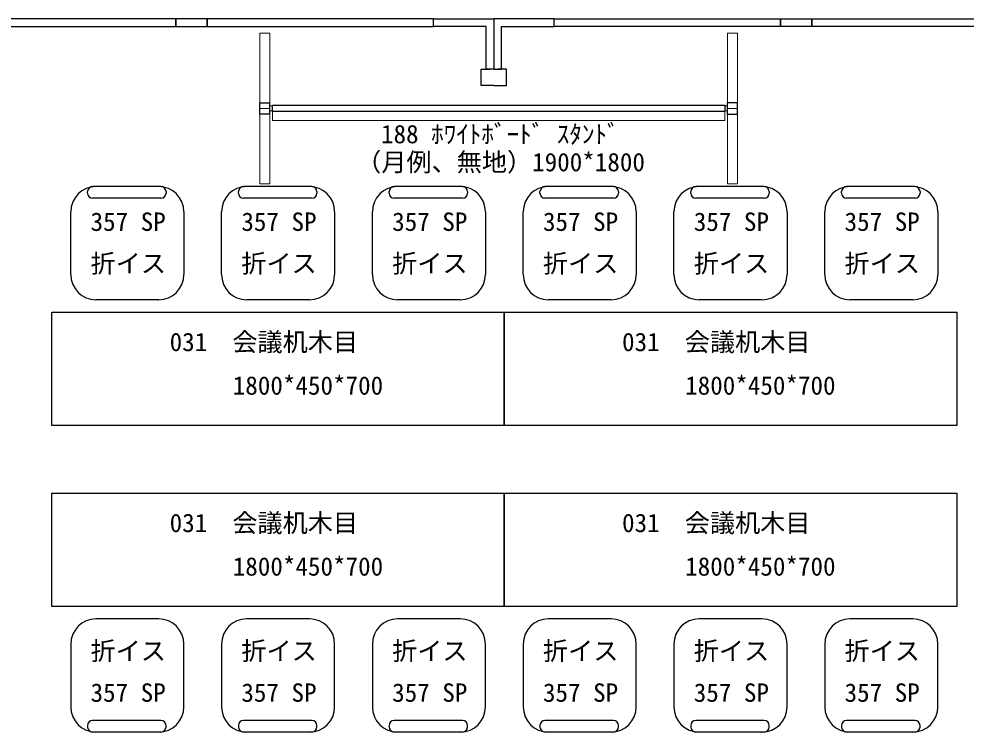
# Model space of a CAD drawing. Units: millimetres, scale not verified. Extents: x -9834 to 9831, y -7081 to 6901.
# Drawn here: x -6542 to -2774, y 525 to 3362 of the extents above; entities that cross this region are included whole.
import ezdxf
from ezdxf.enums import TextEntityAlignment as Align

# ---------------------------------------------------------------- set-up
doc = ezdxf.new("R2010")
doc.units = ezdxf.units.MM
doc.header["$LTSCALE"] = 50
doc.layers.add('0-1', color=7, linetype='Continuous', lineweight=25)
doc.layers.add('0-2', color=7, linetype='Continuous', lineweight=25)
doc.styles.add('ＭＳ ゴシック', font='')
doc.styles.get('ＭＳ ゴシック').set_extended_font_data('MS Gothic')

msp = doc.modelspace()

# ---------------------------------------------------------------- linework, layer by layer
at = {"layer": '0-1'}
for p, q in [((-4893.25, 3362.27), (-4652.75, 3362.27)), ((-4652.75, 3362.27), (-4652.75, 3162.27)), ((-4652.75, 3362.27), (-4652.75, 3162.27)), ((-4652.75, 3362.27), (-4652.75, 3162.27)), ((-4412.25, 3362.27), (-4652.75, 3362.27)), ((-4652.75, 3362.27), (-4652.75, 3162.27)), ((-4702.75, 3097.27), (-4702.75, 3162.27)), ((-4702.75, 3162.27), (-4668.07, 3162.27)), ((-4602.75, 3162.27), (-4637.42, 3162.27)), ((-4602.75, 3097.27), (-4602.75, 3162.27)), ((-4652.75, 3097.27), (-4702.75, 3097.27)), ((-4652.75, 3097.27), (-4602.75, 3097.27))]:
    msp.add_line(p, q, dxfattribs=at)
for points in [[(-6818.25, 3332.27), (-5918.25, 3332.27), (-5918.25, 3362.27), (-6818.25, 3362.27)], [(-5918.25, 3362.27), (-5918.25, 3332.27), (-5793.25, 3332.27), (-5793.25, 3362.27)], [(-5793.25, 3332.27), (-4893.25, 3332.27), (-4893.25, 3362.27), (-5793.25, 3362.27)], [(-3512.25, 3332.27), (-4412.25, 3332.27), (-4412.25, 3362.27), (-3512.25, 3362.27)], [(-3387.25, 3362.27), (-3387.25, 3332.27), (-3512.25, 3332.27), (-3512.25, 3362.27)], [(-2487.25, 3332.27), (-3387.25, 3332.27), (-3387.25, 3362.27), (-2487.25, 3362.27)]]:
    msp.add_lwpolyline(points, close=True, dxfattribs=at)
for points in [[(-4652.75, 3162.27), (-4682.75, 3162.27), (-4682.75, 3332.27), (-4893.25, 3332.27), (-4893.25, 3362.27)], [(-4652.75, 3162.27), (-4622.75, 3162.27), (-4622.75, 3332.27), (-4412.25, 3332.27), (-4412.25, 3362.27)]]:
    msp.add_lwpolyline(points, dxfattribs=at)
at = {"layer": '0-2', "color": 4, "lineweight": 18}
for p, q in [((-5583.63, 3306.24), (-5543.63, 3306.24)), ((-5583.63, 3306.24), (-5583.63, 3028.74)), ((-5543.63, 3306.24), (-5543.63, 3028.74)), ((-3683.63, 3306.24), (-3723.63, 3306.24)), ((-3723.63, 3306.24), (-3723.63, 3028.74)), ((-3683.63, 3306.24), (-3683.63, 3028.74)), ((-5533.63, 3016.24), (-5543.63, 3016.24)), ((-3733.63, 3016.24), (-3723.63, 3016.24)), ((-5583.63, 3006.24), (-5543.63, 3006.24)), ((-5583.63, 2983.74), (-5583.63, 2706.24)), ((-5533.63, 2996.24), (-5543.63, 2996.24)), ((-5543.63, 2983.74), (-5543.63, 2706.24)), ((-5533.63, 2993.74), (-5533.63, 2958.74)), ((-3733.63, 2996.24), (-3723.63, 2996.24)), ((-3733.63, 2993.74), (-3733.63, 2958.74)), ((-3683.63, 3006.24), (-3723.63, 3006.24)), ((-3723.63, 2983.74), (-3723.63, 2706.24)), ((-3683.63, 2983.74), (-3683.63, 2706.24)), ((-5533.63, 2958.74), (-3733.63, 2958.74)), ((-5583.63, 2706.24), (-5543.63, 2706.24)), ((-3683.63, 2706.24), (-3723.63, 2706.24))]:
    msp.add_line(p, q, dxfattribs=at)
at = {"layer": '0-2'}
for p, q in [((-5583.63, 3028.74), (-5543.63, 3028.74)), ((-5583.63, 2983.74), (-5583.63, 3028.74)), ((-5543.63, 2983.74), (-5543.63, 3028.74)), ((-3683.63, 3028.74), (-3723.63, 3028.74)), ((-3723.63, 2983.74), (-3723.63, 3028.74)), ((-3683.63, 2983.74), (-3683.63, 3028.74)), ((-5543.63, 2983.74), (-5583.63, 2983.74)), ((-3723.63, 2983.74), (-3683.63, 2983.74)), ((-5977.08, 2695.3), (-6249.35, 2695.3)), ((-5377.08, 2695.3), (-5649.35, 2695.3)), ((-4777.08, 2695.3), (-5049.35, 2695.3)), ((-4177.08, 2695.3), (-4449.35, 2695.3)), ((-3577.08, 2695.3), (-3849.35, 2695.3)), ((-2977.08, 2695.3), (-3249.35, 2695.3)), ((-6269.35, 2668.73), (-6269.35, 2675.3)), ((-5977.08, 2648.73), (-6249.35, 2648.73)), ((-5957.08, 2675.3), (-5957.08, 2668.73)), ((-5669.35, 2668.73), (-5669.35, 2675.3)), ((-5377.08, 2648.73), (-5649.35, 2648.73)), ((-5357.08, 2675.3), (-5357.08, 2668.73)), ((-5069.35, 2668.73), (-5069.35, 2675.3)), ((-4777.08, 2648.73), (-5049.35, 2648.73)), ((-4757.08, 2675.3), (-4757.08, 2668.73)), ((-4469.35, 2668.73), (-4469.35, 2675.3)), ((-4177.08, 2648.73), (-4449.35, 2648.73)), ((-4157.08, 2675.3), (-4157.08, 2668.73)), ((-3869.35, 2668.73), (-3869.35, 2675.3)), ((-3577.08, 2648.73), (-3849.35, 2648.73)), ((-3557.08, 2675.3), (-3557.08, 2668.73)), ((-3269.35, 2668.73), (-3269.35, 2675.3)), ((-2977.08, 2648.73), (-3249.35, 2648.73)), ((-2957.08, 2675.3), (-2957.08, 2668.73)), ((-6336.1, 2345.3), (-6336.1, 2595.3)), ((-5886.1, 2595.3), (-5886.1, 2345.3)), ((-5736.1, 2345.3), (-5736.1, 2595.3)), ((-5286.1, 2595.3), (-5286.1, 2345.3)), ((-5136.1, 2345.3), (-5136.1, 2595.3)), ((-4686.1, 2595.3), (-4686.1, 2345.3)), ((-4536.1, 2345.3), (-4536.1, 2595.3)), ((-4086.1, 2595.3), (-4086.1, 2345.3)), ((-3936.1, 2345.3), (-3936.1, 2595.3)), ((-3486.1, 2595.3), (-3486.1, 2345.3)), ((-3336.1, 2345.3), (-3336.1, 2595.3)), ((-2886.1, 2595.3), (-2886.1, 2345.3)), ((-5986.11, 2245.3), (-6236.11, 2245.3)), ((-5386.11, 2245.3), (-5636.11, 2245.3)), ((-4786.1, 2245.3), (-5036.11, 2245.3)), ((-4186.1, 2245.3), (-4436.11, 2245.3)), ((-3586.1, 2245.3), (-3836.1, 2245.3)), ((-2986.1, 2245.3), (-3236.1, 2245.3)), ((-5986.11, 975.39), (-6236.11, 975.39)), ((-5386.11, 975.39), (-5636.11, 975.39)), ((-4786.1, 975.39), (-5036.11, 975.39)), ((-4186.1, 975.39), (-4436.11, 975.39)), ((-3586.1, 975.39), (-3836.1, 975.39)), ((-2986.1, 975.39), (-3236.1, 975.39)), ((-6336.1, 875.39), (-6336.1, 625.39)), ((-5886.1, 625.39), (-5886.1, 875.39)), ((-5736.1, 875.39), (-5736.1, 625.39)), ((-5286.1, 625.39), (-5286.1, 875.39)), ((-5136.1, 875.39), (-5136.1, 625.39)), ((-4686.1, 625.39), (-4686.1, 875.39)), ((-4536.1, 875.39), (-4536.1, 625.39)), ((-4086.1, 625.39), (-4086.1, 875.39)), ((-3936.1, 875.39), (-3936.1, 625.39)), ((-3486.1, 625.39), (-3486.1, 875.39)), ((-3336.1, 875.39), (-3336.1, 625.39)), ((-2886.1, 625.39), (-2886.1, 875.39)), ((-5977.08, 571.96), (-6249.35, 571.96)), ((-5377.08, 571.96), (-5649.35, 571.96)), ((-4777.08, 571.96), (-5049.35, 571.96)), ((-4177.08, 571.96), (-4449.35, 571.96)), ((-3577.08, 571.96), (-3849.35, 571.96)), ((-2977.08, 571.96), (-3249.35, 571.96)), ((-6269.35, 551.96), (-6269.35, 545.39)), ((-5957.08, 545.39), (-5957.08, 551.96)), ((-5669.35, 551.96), (-5669.35, 545.39)), ((-5357.08, 545.39), (-5357.08, 551.96)), ((-5069.35, 551.96), (-5069.35, 545.39)), ((-4757.08, 545.39), (-4757.08, 551.96)), ((-4469.35, 551.96), (-4469.35, 545.39)), ((-4157.08, 545.39), (-4157.08, 551.96)), ((-3869.35, 551.96), (-3869.35, 545.39)), ((-3557.08, 545.39), (-3557.08, 551.96)), ((-3269.35, 551.96), (-3269.35, 545.39)), ((-2957.08, 545.39), (-2957.08, 551.96)), ((-5977.08, 525.39), (-6249.35, 525.39)), ((-5377.08, 525.39), (-5649.35, 525.39)), ((-4777.08, 525.39), (-5049.35, 525.39)), ((-4177.08, 525.39), (-4449.35, 525.39)), ((-3577.08, 525.39), (-3849.35, 525.39)), ((-2977.08, 525.39), (-3249.35, 525.39))]:
    msp.add_line(p, q, dxfattribs=at)
for points in [[(-5533.63, 2993.74), (-5533.63, 3018.74), (-3733.63, 3018.74), (-3733.63, 2993.74)], [(-6411.1, 1745.3), (-6411.1, 2195.3), (-4611.1, 2195.3), (-4611.1, 1745.3)], [(-4611.1, 1745.3), (-4611.1, 2195.3), (-2811.1, 2195.3), (-2811.1, 1745.3)], [(-6411.1, 1025.39), (-6411.1, 1475.39), (-4611.1, 1475.39), (-4611.1, 1025.39)], [(-4611.1, 1025.39), (-4611.1, 1475.39), (-2811.1, 1475.39), (-2811.1, 1025.39)]]:
    msp.add_lwpolyline(points, close=True, dxfattribs=at)
for centre, radius, start, end in [((-6236.11, 2595.3), 100, 90, 180), ((-6249.35, 2675.3), 20, 90, 180), ((-5986.11, 2595.3), 100, 0, 90), ((-5977.08, 2675.3), 20, 0, 90), ((-5636.11, 2595.3), 100, 90, 180), ((-5649.35, 2675.3), 20, 90, 180), ((-5386.11, 2595.3), 100, 0, 90), ((-5377.08, 2675.3), 20, 0, 90), ((-5036.11, 2595.3), 100, 90, 180), ((-5049.35, 2675.3), 20, 90, 180), ((-4786.1, 2595.3), 100, 0, 90), ((-4777.08, 2675.3), 20, 0, 90), ((-4436.11, 2595.3), 100, 90, 180), ((-4449.35, 2675.3), 20, 90, 180), ((-4186.1, 2595.3), 100, 0, 90), ((-4177.08, 2675.3), 20, 0, 90), ((-3836.1, 2595.3), 100, 90, 180), ((-3849.35, 2675.3), 20, 90, 180), ((-3586.1, 2595.3), 100, 0, 90), ((-3577.08, 2675.3), 20, 0, 90), ((-3236.1, 2595.3), 100, 90, 180), ((-3249.35, 2675.3), 20, 90, 180), ((-2986.1, 2595.3), 100, 0, 90), ((-2977.08, 2675.3), 20, 0, 90), ((-6249.35, 2668.73), 20, 180, 270), ((-5977.08, 2668.73), 20, 270, 0), ((-5649.35, 2668.73), 20, 180, 270), ((-5377.08, 2668.73), 20, 270, 0), ((-5049.35, 2668.73), 20, 180, 270), ((-4777.08, 2668.73), 20, 270, 0), ((-4449.35, 2668.73), 20, 180, 270), ((-4177.08, 2668.73), 20, 270, 0), ((-3849.35, 2668.73), 20, 180, 270), ((-3577.08, 2668.73), 20, 270, 0), ((-3249.35, 2668.73), 20, 180, 270), ((-2977.08, 2668.73), 20, 270, 0), ((-6236.11, 2345.3), 100, 180, 270), ((-5986.11, 2345.3), 100, 270, 0), ((-5636.11, 2345.3), 100, 180, 270), ((-5386.11, 2345.3), 100, 270, 0), ((-5036.11, 2345.3), 100, 180, 270), ((-4786.1, 2345.3), 100, 270, 0), ((-4436.11, 2345.3), 100, 180, 270), ((-4186.1, 2345.3), 100, 270, 0), ((-3836.1, 2345.3), 100, 180, 270), ((-3586.1, 2345.3), 100, 270, 0), ((-3236.1, 2345.3), 100, 180, 270), ((-2986.1, 2345.3), 100, 270, 0), ((-6236.11, 875.39), 100, 90, 180), ((-5986.11, 875.39), 100, 0, 90), ((-5636.11, 875.39), 100, 90, 180), ((-5386.11, 875.39), 100, 0, 90), ((-5036.11, 875.39), 100, 90, 180), ((-4786.1, 875.39), 100, 0, 90), ((-4436.11, 875.39), 100, 90, 180), ((-4186.1, 875.39), 100, 0, 90), ((-3836.1, 875.39), 100, 90, 180), ((-3586.1, 875.39), 100, 0, 90), ((-3236.1, 875.39), 100, 90, 180), ((-2986.1, 875.39), 100, 0, 90), ((-6236.11, 625.39), 100, 180, 270), ((-5986.11, 625.39), 100, 270, 0), ((-5636.11, 625.39), 100, 180, 270), ((-5386.11, 625.39), 100, 270, 0), ((-5036.11, 625.39), 100, 180, 270), ((-4786.1, 625.39), 100, 270, 0), ((-4436.11, 625.39), 100, 180, 270), ((-4186.1, 625.39), 100, 270, 0), ((-3836.1, 625.39), 100, 180, 270), ((-3586.1, 625.39), 100, 270, 0), ((-3236.1, 625.39), 100, 180, 270), ((-2986.1, 625.39), 100, 270, 0), ((-6249.35, 551.96), 20, 90, 180), ((-5977.08, 551.96), 20, 0, 90), ((-5649.35, 551.96), 20, 90, 180), ((-5377.08, 551.96), 20, 0, 90), ((-5049.35, 551.96), 20, 90, 180), ((-4777.08, 551.96), 20, 0, 90), ((-4449.35, 551.96), 20, 90, 180), ((-4177.08, 551.96), 20, 0, 90), ((-3849.35, 551.96), 20, 90, 180), ((-3577.08, 551.96), 20, 0, 90), ((-3249.35, 551.96), 20, 90, 180), ((-2977.08, 551.96), 20, 0, 90), ((-6249.35, 545.39), 20, 180, 270), ((-5977.08, 545.39), 20, 270, 0), ((-5649.35, 545.39), 20, 180, 270), ((-5377.08, 545.39), 20, 270, 0), ((-5049.35, 545.39), 20, 180, 270), ((-4777.08, 545.39), 20, 270, 0), ((-4449.35, 545.39), 20, 180, 270), ((-4177.08, 545.39), 20, 270, 0), ((-3849.35, 545.39), 20, 180, 270), ((-3577.08, 545.39), 20, 270, 0), ((-3249.35, 545.39), 20, 180, 270), ((-2977.08, 545.39), 20, 270, 0)]:
    msp.add_arc(centre, radius, start, end, dxfattribs=at)

# ---------------------------------------------------------------- texts
at = {"layer": '0-2', "color": 4, "style": 'ＭＳ ゴシック'}
for s, p in [('188 ﾎﾜｲﾄﾎﾞｰﾄﾞ ｽﾀﾝﾄﾞ', (-5101.71, 2845.67)), ('（月例、無地）1900*1800', (-5200.37, 2734.14)), ('357 SP', (-6257.32, 2497.04)), ('357 SP', (-5657.32, 2497.04)), ('357 SP', (-5057.32, 2497.04)), ('357 SP', (-4457.32, 2497.04)), ('357 SP', (-3857.32, 2497.04)), ('357 SP', (-3257.32, 2497.04)), ('折イス', (-6257.32, 2331.1)), ('折イス', (-5657.32, 2331.1)), ('折イス', (-5057.32, 2331.1)), ('折イス', (-4457.32, 2331.1)), ('折イス', (-3857.32, 2331.1)), ('折イス', (-3257.32, 2331.1)), ('031\u3000会議机木目', (-5942.69, 2018.65)), ('031\u3000会議机木目', (-4142.69, 2018.65)), ('1800*450*700', (-5691.58, 1845.47)), ('1800*450*700', (-3891.58, 1845.47)), ('031\u3000会議机木目', (-5942.69, 1298.75)), ('031\u3000会議机木目', (-4142.69, 1298.75)), ('1800*450*700', (-5691.58, 1125.56)), ('1800*450*700', (-3891.58, 1125.56)), ('折イス', (-6257.32, 789.59)), ('折イス', (-5657.32, 789.59)), ('折イス', (-5057.32, 789.59)), ('折イス', (-4457.32, 789.59)), ('折イス', (-3857.32, 789.59)), ('折イス', (-3257.32, 789.59)), ('357 SP', (-6257.32, 623.65)), ('357 SP', (-5657.32, 623.65)), ('357 SP', (-5057.32, 623.65)), ('357 SP', (-4457.32, 623.65)), ('357 SP', (-3857.32, 623.65)), ('357 SP', (-3257.32, 623.65))]:
    msp.add_text(s, height=73.31, dxfattribs=at).set_placement(p, align=Align.BOTTOM_LEFT)

doc.saveas('drawing.dxf')
